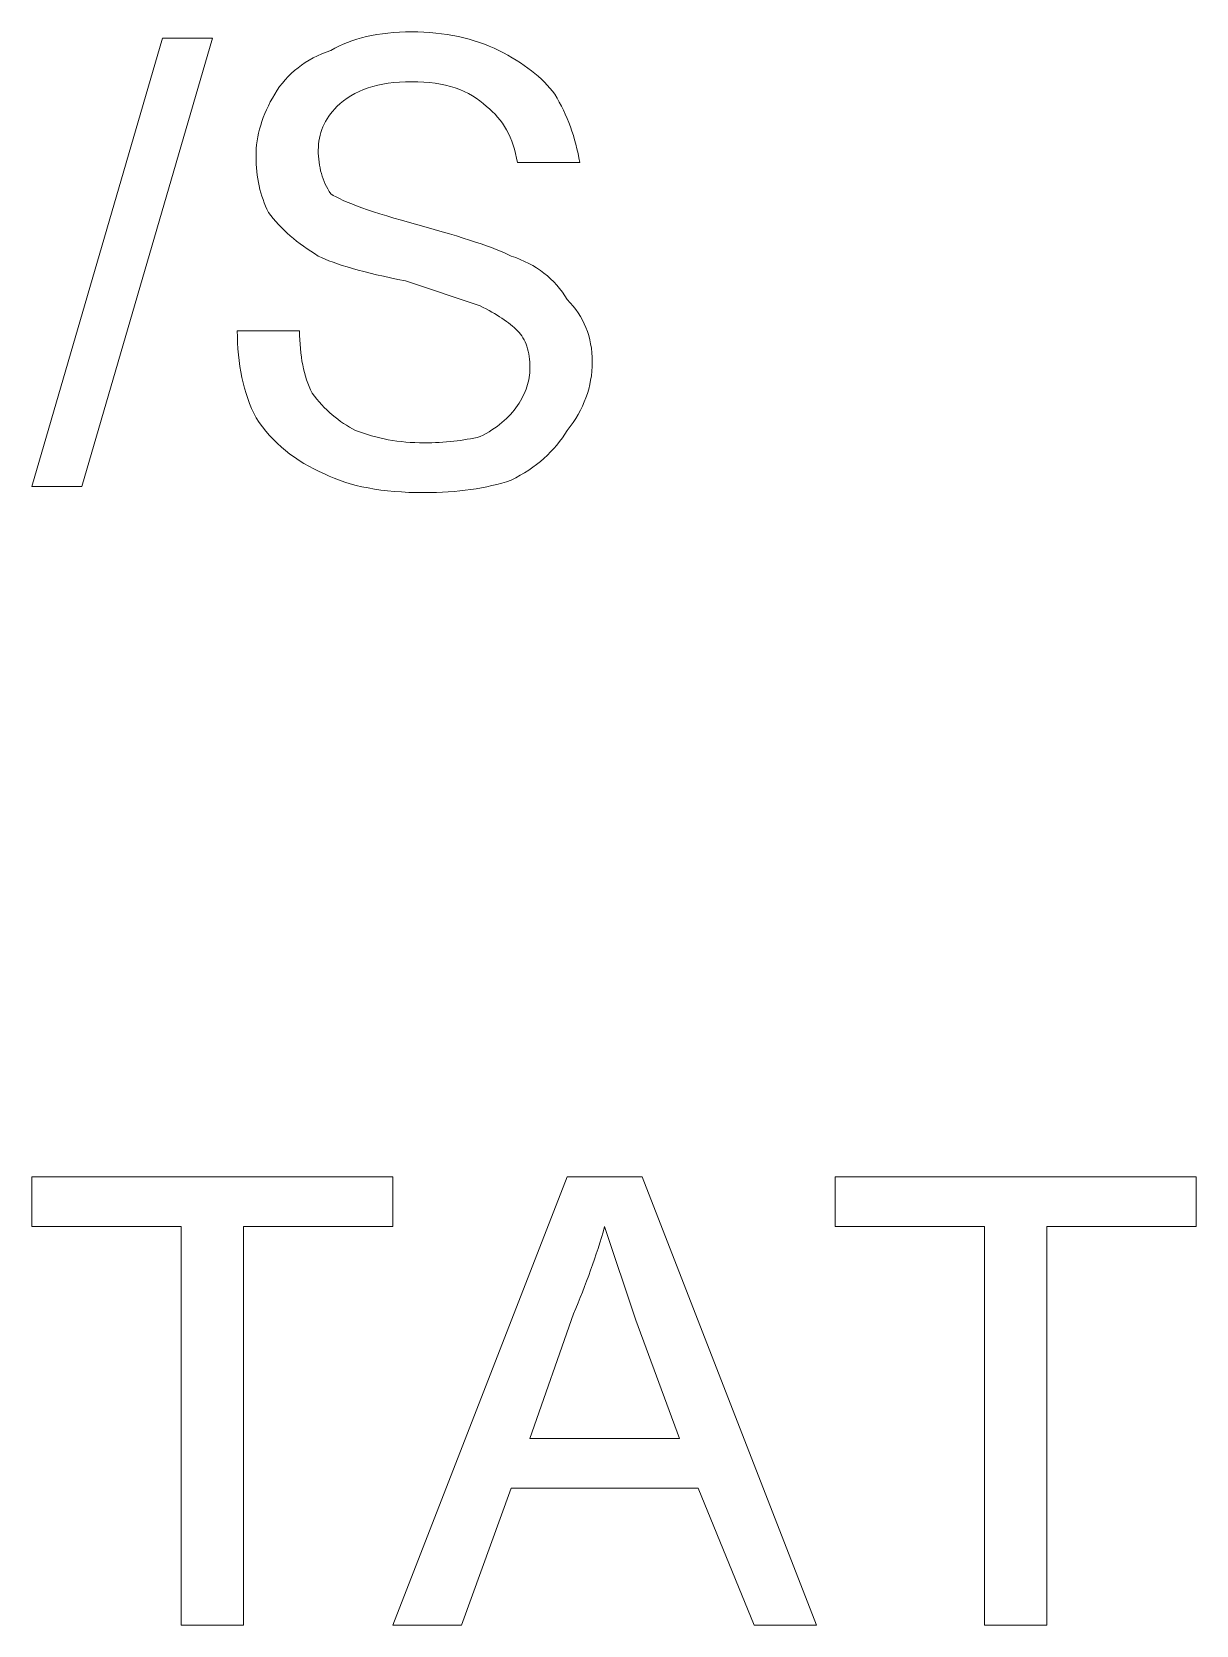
# Model space of a CAD drawing. Extents: x -194 to 239, y -574 to -265.
# Drawn here: x -99.829 to -98.186, y -314.909 to -312.661 of the extents above; entities that cross this region are included whole.
import ezdxf

# ---------------------------------------------------------------- set-up
doc = ezdxf.new("R2010")
doc.units = 0
doc.header["$LTSCALE"] = 0.5
doc.layers.add('VISIBLE', color=7, linetype='CONTINUOUS', lineweight=0)

msp = doc.modelspace()

# ---------------------------------------------------------------- linework, layer by layer
at = {"layer": 'VISIBLE', "color": 7, "lineweight": 5}
for p, q in [((-99.82923, -313.30229), (-99.64475, -312.66978)), ((-99.57448, -312.66978), (-99.75896, -313.30229)), ((-99.64475, -312.66978), (-99.57448, -312.66978)), ((-99.38396, -312.67582), (-99.37754, -312.67346)), ((-99.37754, -312.67346), (-99.37092, -312.67129)), ((-99.37092, -312.67129), (-99.36409, -312.66934)), ((-99.36409, -312.66934), (-99.35705, -312.66759)), ((-99.35705, -312.66759), (-99.34981, -312.66604)), ((-99.34981, -312.66604), (-99.34237, -312.66471)), ((-99.34237, -312.66471), (-99.33471, -312.66357)), ((-99.33471, -312.66357), (-99.32686, -312.66265)), ((-99.32686, -312.66265), (-99.31879, -312.66193)), ((-99.31879, -312.66193), (-99.31052, -312.66141)), ((-99.31052, -312.66141), (-99.30205, -312.6611)), ((-99.30205, -312.6611), (-99.29336, -312.661)), ((-99.29336, -312.661), (-99.28465, -312.6611)), ((-99.28465, -312.6611), (-99.27607, -312.66141)), ((-99.27607, -312.66141), (-99.26763, -312.66193)), ((-99.26763, -312.66193), (-99.25932, -312.66265)), ((-99.25932, -312.66265), (-99.25116, -312.66357)), ((-99.25116, -312.66357), (-99.24313, -312.66471)), ((-99.24313, -312.66471), (-99.23523, -312.66604)), ((-99.23523, -312.66604), (-99.22748, -312.66759)), ((-99.22748, -312.66759), (-99.21986, -312.66934)), ((-99.21986, -312.66934), (-99.21238, -312.67129)), ((-99.21238, -312.67129), (-99.20504, -312.67346)), ((-99.20504, -312.67346), (-99.19783, -312.67582)), ((-99.43793, -312.70091), (-99.43227, -312.69779)), ((-99.43227, -312.69779), (-99.4264, -312.69487)), ((-99.4264, -312.69487), (-99.42033, -312.69216)), ((-99.42033, -312.69216), (-99.41405, -312.68965)), ((-99.41405, -312.68965), (-99.40757, -312.68735)), ((-99.40757, -312.68735), (-99.40197, -312.68416)), ((-99.40197, -312.68416), (-99.39617, -312.68118)), ((-99.39617, -312.68118), (-99.39017, -312.6784)), ((-99.39017, -312.6784), (-99.38396, -312.67582)), ((-99.19783, -312.67582), (-99.19076, -312.6784)), ((-99.19076, -312.6784), (-99.18383, -312.68118)), ((-99.18383, -312.68118), (-99.17703, -312.68416)), ((-99.17703, -312.68416), (-99.17038, -312.68735)), ((-99.17038, -312.68735), (-99.16389, -312.69068)), ((-99.16389, -312.69068), (-99.15761, -312.69408)), ((-99.15761, -312.69408), (-99.15154, -312.69755)), ((-99.15154, -312.69755), (-99.14567, -312.70108)), ((-99.46758, -312.72397), (-99.46316, -312.71961)), ((-99.46316, -312.71961), (-99.45852, -312.71546)), ((-99.45852, -312.71546), (-99.45369, -312.71151)), ((-99.45369, -312.71151), (-99.44864, -312.70777)), ((-99.44864, -312.70777), (-99.44339, -312.70424)), ((-99.44339, -312.70424), (-99.43793, -312.70091)), ((-99.14567, -312.70108), (-99.14001, -312.70468)), ((-99.14001, -312.70468), (-99.13455, -312.70835)), ((-99.13455, -312.70835), (-99.1293, -312.7121)), ((-99.1293, -312.7121), (-99.12426, -312.7159)), ((-99.12426, -312.7159), (-99.11942, -312.71978)), ((-99.11942, -312.71978), (-99.11479, -312.72373)), ((-99.48323, -312.74346), (-99.47963, -312.73828)), ((-99.47963, -312.73828), (-99.47582, -312.7333)), ((-99.47582, -312.7333), (-99.4718, -312.72853)), ((-99.4718, -312.72853), (-99.46758, -312.72397)), ((-99.36131, -312.7424), (-99.36749, -312.745)), ((-99.35486, -312.74006), (-99.36131, -312.7424)), ((-99.34813, -312.738), (-99.35486, -312.74006)), ((-99.34113, -312.73622), (-99.34813, -312.738)), ((-99.33386, -312.73471), (-99.34113, -312.73622)), ((-99.32631, -312.73347), (-99.33386, -312.73471)), ((-99.31848, -312.73251), (-99.32631, -312.73347)), ((-99.31038, -312.73183), (-99.31848, -312.73251)), ((-99.30201, -312.73141), (-99.31038, -312.73183)), ((-99.29336, -312.73128), (-99.30201, -312.73141)), ((-99.28472, -312.73141), (-99.29336, -312.73128)), ((-99.27634, -312.73183), (-99.28472, -312.73141)), ((-99.26824, -312.73251), (-99.27634, -312.73183)), ((-99.26042, -312.73347), (-99.26824, -312.73251)), ((-99.25287, -312.73471), (-99.26042, -312.73347)), ((-99.2456, -312.73622), (-99.25287, -312.73471)), ((-99.2386, -312.738), (-99.2456, -312.73622)), ((-99.23187, -312.74006), (-99.2386, -312.738)), ((-99.22542, -312.7424), (-99.23187, -312.74006)), ((-99.21924, -312.745), (-99.22542, -312.7424)), ((-99.11479, -312.72373), (-99.11036, -312.72774)), ((-99.11036, -312.72774), (-99.10614, -312.73183)), ((-99.10614, -312.73183), (-99.10212, -312.73598)), ((-99.10212, -312.73598), (-99.09831, -312.7402)), ((-99.09831, -312.7402), (-99.09471, -312.74449)), ((-99.49558, -312.76532), (-99.49281, -312.75983)), ((-99.49281, -312.75983), (-99.48982, -312.75434)), ((-99.48982, -312.75434), (-99.48663, -312.74885)), ((-99.48663, -312.74885), (-99.48323, -312.74346)), ((-99.39425, -312.76216), (-99.39878, -312.76642)), ((-99.38945, -312.75818), (-99.39425, -312.76216)), ((-99.38437, -312.75447), (-99.38945, -312.75818)), ((-99.37902, -312.75104), (-99.38437, -312.75447)), ((-99.37339, -312.74789), (-99.37902, -312.75104)), ((-99.36749, -312.745), (-99.37339, -312.74789)), ((-99.21334, -312.74789), (-99.21924, -312.745)), ((-99.20771, -312.75104), (-99.21334, -312.74789)), ((-99.20236, -312.75447), (-99.20771, -312.75104)), ((-99.19728, -312.75818), (-99.20236, -312.75447)), ((-99.19248, -312.76216), (-99.19728, -312.75818)), ((-99.18795, -312.76642), (-99.19248, -312.76216)), ((-99.09471, -312.74449), (-99.09131, -312.74885)), ((-99.09131, -312.74885), (-99.08809, -312.75437)), ((-99.08809, -312.75437), (-99.085, -312.75997)), ((-99.085, -312.75997), (-99.08205, -312.76563)), ((-99.50639, -312.79277), (-99.50464, -312.78728)), ((-99.50464, -312.78728), (-99.50269, -312.78179)), ((-99.50269, -312.78179), (-99.50053, -312.7763)), ((-99.50053, -312.7763), (-99.49816, -312.77081)), ((-99.49816, -312.77081), (-99.49558, -312.76532)), ((-99.41484, -312.78742), (-99.4168, -312.79116)), ((-99.41268, -312.78375), (-99.41484, -312.78742)), ((-99.41031, -312.78014), (-99.41268, -312.78375)), ((-99.40774, -312.77661), (-99.41031, -312.78014)), ((-99.40496, -312.77314), (-99.40774, -312.77661)), ((-99.40197, -312.76975), (-99.40496, -312.77314)), ((-99.39878, -312.76642), (-99.40197, -312.76975)), ((-99.18366, -312.76981), (-99.18795, -312.76642)), ((-99.17957, -312.77342), (-99.18366, -312.76981)), ((-99.1757, -312.77723), (-99.17957, -312.77342)), ((-99.17202, -312.78124), (-99.1757, -312.77723)), ((-99.16856, -312.78546), (-99.17202, -312.78124)), ((-99.1653, -312.78989), (-99.16856, -312.78546)), ((-99.08205, -312.76563), (-99.07923, -312.77136)), ((-99.07923, -312.77136), (-99.07656, -312.77716)), ((-99.07656, -312.77716), (-99.07402, -312.78303)), ((-99.07402, -312.78303), (-99.07162, -312.78896)), ((-99.51134, -312.81473), (-99.51041, -312.80924)), ((-99.51041, -312.80924), (-99.50928, -312.80375)), ((-99.50928, -312.80375), (-99.50794, -312.79826)), ((-99.50794, -312.79826), (-99.50639, -312.79277)), ((-99.42256, -312.80681), (-99.42349, -312.81089)), ((-99.42143, -312.80279), (-99.42256, -312.80681)), ((-99.42009, -312.79884), (-99.42143, -312.80279)), ((-99.41855, -312.79497), (-99.42009, -312.79884)), ((-99.4168, -312.79116), (-99.41855, -312.79497)), ((-99.16224, -312.79452), (-99.1653, -312.78989)), ((-99.1594, -312.79936), (-99.16224, -312.79452)), ((-99.15675, -312.8044), (-99.1594, -312.79936)), ((-99.15432, -312.80965), (-99.15675, -312.8044)), ((-99.15209, -312.81511), (-99.15432, -312.80965)), ((-99.07162, -312.78896), (-99.06935, -312.79497)), ((-99.06935, -312.79497), (-99.06722, -312.80104)), ((-99.06722, -312.80104), (-99.06523, -312.80718)), ((-99.06523, -312.80718), (-99.06338, -312.81339)), ((-99.51298, -312.83669), (-99.51288, -312.8312)), ((-99.51288, -312.8312), (-99.51257, -312.82571)), ((-99.51257, -312.82571), (-99.51206, -312.82022)), ((-99.51206, -312.82022), (-99.51134, -312.81473)), ((-99.42503, -312.82355), (-99.42514, -312.82791)), ((-99.42514, -312.82791), (-99.42507, -312.83227)), ((-99.42507, -312.83227), (-99.42486, -312.83656)), ((-99.42472, -312.81926), (-99.42503, -312.82355)), ((-99.42421, -312.81504), (-99.42472, -312.81926)), ((-99.42349, -312.81089), (-99.42421, -312.81504)), ((-99.15006, -312.82077), (-99.15209, -312.81511)), ((-99.14824, -312.82664), (-99.15006, -312.82077)), ((-99.14663, -312.83271), (-99.14824, -312.82664)), ((-99.14522, -312.83899), (-99.14663, -312.83271)), ((-99.06338, -312.81339), (-99.06167, -312.81967)), ((-99.06167, -312.81967), (-99.06009, -312.82602)), ((-99.06009, -312.82602), (-99.05865, -312.83244)), ((-99.05865, -312.83244), (-99.05734, -312.83893)), ((-99.51291, -312.84215), (-99.51298, -312.83669)), ((-99.51271, -312.84754), (-99.51291, -312.84215)), ((-99.51237, -312.85286), (-99.51271, -312.84754)), ((-99.51188, -312.85811), (-99.51237, -312.85286)), ((-99.42486, -312.83656), (-99.42452, -312.84078)), ((-99.42452, -312.84078), (-99.42404, -312.84493)), ((-99.42404, -312.84493), (-99.42342, -312.84901)), ((-99.42342, -312.84901), (-99.42266, -312.85303)), ((-99.42266, -312.85303), (-99.42177, -312.85698)), ((-99.14402, -312.84548), (-99.14522, -312.83899)), ((-99.05617, -312.84548), (-99.14402, -312.84548)), ((-99.05734, -312.83893), (-99.05617, -312.84548)), ((-99.51127, -312.86329), (-99.51188, -312.85811)), ((-99.51051, -312.8684), (-99.51127, -312.86329)), ((-99.50962, -312.87345), (-99.51051, -312.8684)), ((-99.50859, -312.87842), (-99.50962, -312.87345)), ((-99.42177, -312.85698), (-99.42074, -312.86085)), ((-99.42074, -312.86085), (-99.41958, -312.86466)), ((-99.41958, -312.86466), (-99.41827, -312.8684)), ((-99.41827, -312.8684), (-99.41683, -312.87207)), ((-99.41683, -312.87207), (-99.41525, -312.87568)), ((-99.41525, -312.87568), (-99.41354, -312.87921)), ((-99.50742, -312.88333), (-99.50859, -312.87842)), ((-99.50612, -312.88817), (-99.50742, -312.88333)), ((-99.50468, -312.89294), (-99.50612, -312.88817)), ((-99.5031, -312.89764), (-99.50468, -312.89294)), ((-99.50138, -312.90227), (-99.5031, -312.89764)), ((-99.41354, -312.87921), (-99.41168, -312.88268)), ((-99.41168, -312.88268), (-99.40969, -312.88607)), ((-99.40969, -312.88607), (-99.40757, -312.8894)), ((-99.40757, -312.8894), (-99.404, -312.89163)), ((-99.404, -312.89163), (-99.39988, -312.89393)), ((-99.39988, -312.89393), (-99.39521, -312.8963)), ((-99.39521, -312.8963), (-99.39, -312.89874)), ((-99.39, -312.89874), (-99.38423, -312.90124)), ((-99.49953, -312.90684), (-99.50138, -312.90227)), ((-99.49754, -312.91133), (-99.49953, -312.90684)), ((-99.49541, -312.91576), (-99.49754, -312.91133)), ((-99.49205, -312.92012), (-99.49541, -312.91576)), ((-99.48855, -312.92441), (-99.49205, -312.92012)), ((-99.38423, -312.90124), (-99.37792, -312.90382)), ((-99.37792, -312.90382), (-99.37105, -312.90646)), ((-99.37105, -312.90646), (-99.36364, -312.90917)), ((-99.36364, -312.90917), (-99.35568, -312.91195)), ((-99.35568, -312.91195), (-99.34717, -312.9148)), ((-99.34717, -312.9148), (-99.33811, -312.91771)), ((-99.33811, -312.91771), (-99.3285, -312.9207)), ((-99.3285, -312.9207), (-99.31835, -312.92375)), ((-99.48491, -312.92863), (-99.48855, -312.92441)), ((-99.48114, -312.93278), (-99.48491, -312.92863)), ((-99.47723, -312.93686), (-99.48114, -312.93278)), ((-99.47318, -312.94088), (-99.47723, -312.93686)), ((-99.46899, -312.94482), (-99.47318, -312.94088)), ((-99.46467, -312.9487), (-99.46899, -312.94482)), ((-99.31835, -312.92375), (-99.30764, -312.92688)), ((-99.30764, -312.92688), (-99.29638, -312.93007)), ((-99.29638, -312.93007), (-99.28458, -312.93333)), ((-99.28458, -312.93333), (-99.27274, -312.93659)), ((-99.27274, -312.93659), (-99.26138, -312.93978)), ((-99.26138, -312.93978), (-99.2505, -312.9429)), ((-99.2505, -312.9429), (-99.24011, -312.94596)), ((-99.46021, -312.95251), (-99.46467, -312.9487)), ((-99.45561, -312.95625), (-99.46021, -312.95251)), ((-99.45087, -312.95992), (-99.45561, -312.95625)), ((-99.446, -312.96352), (-99.45087, -312.95992)), ((-99.44099, -312.96706), (-99.446, -312.96352)), ((-99.43584, -312.97053), (-99.44099, -312.96706)), ((-99.24011, -312.94596), (-99.23019, -312.94894)), ((-99.23019, -312.94894), (-99.22075, -312.95186)), ((-99.22075, -312.95186), (-99.2118, -312.95471)), ((-99.2118, -312.95471), (-99.20332, -312.95749)), ((-99.20332, -312.95749), (-99.19532, -312.9602)), ((-99.19532, -312.9602), (-99.18781, -312.96284)), ((-99.18781, -312.96284), (-99.18077, -312.96541)), ((-99.18077, -312.96541), (-99.17422, -312.96792)), ((-99.43056, -312.97392), (-99.43584, -312.97053)), ((-99.42514, -312.97725), (-99.43056, -312.97392)), ((-99.42054, -312.97945), (-99.42514, -312.97725)), ((-99.41553, -312.98164), (-99.42054, -312.97945)), ((-99.4101, -312.98384), (-99.41553, -312.98164)), ((-99.40427, -312.98604), (-99.4101, -312.98384)), ((-99.39803, -312.98823), (-99.40427, -312.98604)), ((-99.39137, -312.99043), (-99.39803, -312.98823)), ((-99.17422, -312.96792), (-99.16815, -312.97035)), ((-99.16815, -312.97035), (-99.16255, -312.97272)), ((-99.16255, -312.97272), (-99.15744, -312.97502)), ((-99.15744, -312.97502), (-99.15281, -312.97725)), ((-99.15281, -312.97725), (-99.14632, -312.97955)), ((-99.14632, -312.97955), (-99.14004, -312.98206)), ((-99.14004, -312.98206), (-99.13397, -312.98477)), ((-99.13397, -312.98477), (-99.1281, -312.98768)), ((-99.1281, -312.98768), (-99.12244, -312.99081)), ((-99.3843, -312.99262), (-99.39137, -312.99043)), ((-99.37682, -312.99482), (-99.3843, -312.99262)), ((-99.36893, -312.99702), (-99.37682, -312.99482)), ((-99.36062, -312.99921), (-99.36893, -312.99702)), ((-99.35191, -313.00141), (-99.36062, -312.99921)), ((-99.34278, -313.00361), (-99.35191, -313.00141)), ((-99.33324, -313.0058), (-99.34278, -313.00361)), ((-99.32329, -313.008), (-99.33324, -313.0058)), ((-99.31292, -313.01019), (-99.32329, -313.008)), ((-99.30215, -313.01239), (-99.31292, -313.01019)), ((-99.19673, -313.04753), (-99.30215, -313.01239)), ((-99.12244, -312.99081), (-99.11698, -312.99413)), ((-99.11698, -312.99413), (-99.11173, -312.99767)), ((-99.11173, -312.99767), (-99.10669, -313.00141)), ((-99.10669, -313.00141), (-99.10185, -313.00536)), ((-99.10185, -313.00536), (-99.09722, -313.00951)), ((-99.09722, -313.00951), (-99.09279, -313.01387)), ((-99.09279, -313.01387), (-99.08857, -313.01843)), ((-99.08857, -313.01843), (-99.08455, -313.0232)), ((-99.08455, -313.0232), (-99.08074, -313.02818)), ((-99.08074, -313.02818), (-99.07714, -313.03336)), ((-99.07714, -313.03336), (-99.07374, -313.03874)), ((-99.19241, -313.04973), (-99.19673, -313.04753)), ((-99.18822, -313.05192), (-99.19241, -313.04973)), ((-99.18417, -313.05412), (-99.18822, -313.05192)), ((-99.18026, -313.05631), (-99.18417, -313.05412)), ((-99.17649, -313.05851), (-99.18026, -313.05631)), ((-99.07374, -313.03874), (-99.06949, -313.04321)), ((-99.06949, -313.04321), (-99.06551, -313.0478)), ((-99.06551, -313.0478), (-99.0618, -313.05254)), ((-99.0618, -313.05254), (-99.05837, -313.05741)), ((-99.05837, -313.05741), (-99.05521, -313.06242)), ((-99.17285, -313.06071), (-99.17649, -313.05851)), ((-99.16935, -313.0629), (-99.17285, -313.06071)), ((-99.16598, -313.0651), (-99.16935, -313.0629)), ((-99.16276, -313.06729), (-99.16598, -313.0651)), ((-99.15967, -313.06949), (-99.16276, -313.06729)), ((-99.15672, -313.07169), (-99.15967, -313.06949)), ((-99.15391, -313.07388), (-99.15672, -313.07169)), ((-99.15123, -313.07608), (-99.15391, -313.07388)), ((-99.14869, -313.07828), (-99.15123, -313.07608)), ((-99.14629, -313.08047), (-99.14869, -313.07828)), ((-99.05521, -313.06242), (-99.05233, -313.06757)), ((-99.05233, -313.06757), (-99.04972, -313.07285)), ((-99.04972, -313.07285), (-99.04739, -313.07828)), ((-99.04739, -313.07828), (-99.04533, -313.08384)), ((-99.53923, -313.09138), (-99.53934, -313.08267)), ((-99.53934, -313.08267), (-99.45149, -313.08267)), ((-99.53893, -313.09996), (-99.53923, -313.09138)), ((-99.53841, -313.1084), (-99.53893, -313.09996)), ((-99.45149, -313.08267), (-99.45142, -313.08919)), ((-99.45142, -313.08919), (-99.45121, -313.09557)), ((-99.45121, -313.09557), (-99.45087, -313.10182)), ((-99.45087, -313.10182), (-99.45039, -313.10792)), ((-99.14402, -313.08267), (-99.14629, -313.08047)), ((-99.1419, -313.08493), (-99.14402, -313.08267)), ((-99.1399, -313.08734), (-99.1419, -313.08493)), ((-99.13805, -313.08987), (-99.1399, -313.08734)), ((-99.13634, -313.09255), (-99.13805, -313.08987)), ((-99.13476, -313.09537), (-99.13634, -313.09255)), ((-99.13332, -313.09832), (-99.13476, -313.09537)), ((-99.13201, -313.1014), (-99.13332, -313.09832)), ((-99.13085, -313.10463), (-99.13201, -313.1014)), ((-99.04533, -313.08384), (-99.04355, -313.08953)), ((-99.04355, -313.08953), (-99.04204, -313.09537)), ((-99.04204, -313.09537), (-99.0408, -313.10134)), ((-99.0408, -313.10134), (-99.03984, -313.10744)), ((-99.53769, -313.11671), (-99.53841, -313.1084)), ((-99.53676, -313.12488), (-99.53769, -313.11671)), ((-99.53563, -313.13291), (-99.53676, -313.12488)), ((-99.45039, -313.10792), (-99.44977, -313.1139)), ((-99.44977, -313.1139), (-99.44902, -313.11973)), ((-99.44902, -313.11973), (-99.44813, -313.12543)), ((-99.12982, -313.10799), (-99.13085, -313.10463)), ((-99.12892, -313.11149), (-99.12982, -313.10799)), ((-99.12817, -313.11513), (-99.12892, -313.11149)), ((-99.12755, -313.11891), (-99.12817, -313.11513)), ((-99.12707, -313.12282), (-99.12755, -313.11891)), ((-99.12673, -313.12687), (-99.12707, -313.12282)), ((-99.03984, -313.10744), (-99.03915, -313.11369)), ((-99.03915, -313.11369), (-99.03874, -313.12007)), ((-99.03874, -313.12007), (-99.03861, -313.12659)), ((-99.53429, -313.1408), (-99.53563, -313.13291)), ((-99.53275, -313.14855), (-99.53429, -313.1408)), ((-99.44813, -313.12543), (-99.4471, -313.13098)), ((-99.4471, -313.13098), (-99.44593, -313.13641)), ((-99.44593, -313.13641), (-99.44463, -313.14169)), ((-99.44463, -313.14169), (-99.44319, -313.14684)), ((-99.44319, -313.14684), (-99.44161, -313.15185)), ((-99.12755, -313.14855), (-99.12707, -313.14526)), ((-99.12707, -313.14526), (-99.12673, -313.14197)), ((-99.12652, -313.13105), (-99.12673, -313.12687)), ((-99.12673, -313.14197), (-99.12652, -313.13867)), ((-99.12645, -313.13538), (-99.12652, -313.13105)), ((-99.12652, -313.13867), (-99.12645, -313.13538)), ((-99.03984, -313.14605), (-99.0408, -313.1524)), ((-99.03915, -313.13963), (-99.03984, -313.14605)), ((-99.03874, -313.13315), (-99.03915, -313.13963)), ((-99.03861, -313.12659), (-99.03874, -313.13315)), ((-99.531, -313.15617), (-99.53275, -313.14855)), ((-99.52904, -313.16365), (-99.531, -313.15617)), ((-99.52688, -313.171), (-99.52904, -313.16365)), ((-99.44161, -313.15185), (-99.43989, -313.15672)), ((-99.43989, -313.15672), (-99.43804, -313.16146)), ((-99.43804, -313.16146), (-99.43605, -313.16605)), ((-99.43605, -313.16605), (-99.43392, -313.17052)), ((-99.13476, -313.17161), (-99.13332, -313.16832)), ((-99.13332, -313.16832), (-99.13201, -313.16503)), ((-99.13201, -313.16503), (-99.13085, -313.16173)), ((-99.13085, -313.16173), (-99.12982, -313.15844)), ((-99.12982, -313.15844), (-99.12892, -313.15514)), ((-99.12892, -313.15514), (-99.12817, -313.15185)), ((-99.12817, -313.15185), (-99.12755, -313.14855)), ((-99.04355, -313.16489), (-99.04533, -313.17103)), ((-99.04204, -313.15868), (-99.04355, -313.16489)), ((-99.0408, -313.1524), (-99.04204, -313.15868)), ((-99.52451, -313.1782), (-99.52688, -313.171)), ((-99.52194, -313.18527), (-99.52451, -313.1782)), ((-99.51916, -313.1922), (-99.52194, -313.18527)), ((-99.51617, -313.199), (-99.51916, -313.1922)), ((-99.43392, -313.17052), (-99.43059, -313.17484)), ((-99.43059, -313.17484), (-99.42719, -313.17903)), ((-99.42719, -313.17903), (-99.42373, -313.18308)), ((-99.42373, -313.18308), (-99.42019, -313.18699)), ((-99.42019, -313.18699), (-99.41659, -313.19076)), ((-99.41659, -313.19076), (-99.41292, -313.1944)), ((-99.14869, -313.19454), (-99.14629, -313.19135)), ((-99.14629, -313.19135), (-99.14402, -313.18809)), ((-99.14402, -313.18809), (-99.1419, -313.18479)), ((-99.1419, -313.18479), (-99.1399, -313.1815)), ((-99.1399, -313.1815), (-99.13805, -313.1782)), ((-99.13805, -313.1782), (-99.13634, -313.17491)), ((-99.13634, -313.17491), (-99.13476, -313.17161)), ((-99.05233, -313.18905), (-99.05521, -313.19491)), ((-99.04972, -313.18311), (-99.05233, -313.18905)), ((-99.04739, -313.1771), (-99.04972, -313.18311)), ((-99.04533, -313.17103), (-99.04739, -313.1771)), ((-99.51298, -313.20566), (-99.51617, -313.199)), ((-99.50849, -313.21214), (-99.51298, -313.20566)), ((-99.50379, -313.21842), (-99.50849, -313.21214)), ((-99.41292, -313.1944), (-99.40918, -313.1979)), ((-99.40918, -313.1979), (-99.40537, -313.20126)), ((-99.40537, -313.20126), (-99.40149, -313.20449)), ((-99.40149, -313.20449), (-99.39755, -313.20758)), ((-99.39755, -313.20758), (-99.39353, -313.21053)), ((-99.39353, -313.21053), (-99.38945, -313.21334)), ((-99.38945, -313.21334), (-99.38529, -313.21602)), ((-99.16935, -313.21495), (-99.16598, -313.21224)), ((-99.16598, -313.21224), (-99.16276, -313.20946)), ((-99.16276, -313.20946), (-99.15967, -313.20662)), ((-99.15967, -313.20662), (-99.15672, -313.2037)), ((-99.15672, -313.2037), (-99.15391, -313.20071)), ((-99.15391, -313.20071), (-99.15123, -313.19766)), ((-99.15123, -313.19766), (-99.14869, -313.19454)), ((-99.06551, -313.21211), (-99.06949, -313.2177)), ((-99.0618, -313.20644), (-99.06551, -313.21211)), ((-99.05837, -313.20071), (-99.0618, -313.20644)), ((-99.05521, -313.19491), (-99.05837, -313.20071)), ((-99.49888, -313.22449), (-99.50379, -313.21842)), ((-99.49377, -313.23036), (-99.49888, -313.22449)), ((-99.48845, -313.23602), (-99.49377, -313.23036)), ((-99.48292, -313.24148), (-99.48845, -313.23602)), ((-99.38529, -313.21602), (-99.38107, -313.21856)), ((-99.38107, -313.21856), (-99.37678, -313.22096)), ((-99.37678, -313.22096), (-99.37243, -313.22322)), ((-99.37243, -313.22322), (-99.3669, -313.22535)), ((-99.3669, -313.22535), (-99.36131, -313.22734)), ((-99.36131, -313.22734), (-99.35565, -313.2292)), ((-99.35565, -313.2292), (-99.34992, -313.23091)), ((-99.34992, -313.23091), (-99.34412, -313.23249)), ((-99.34412, -313.23249), (-99.33825, -313.23393)), ((-99.33825, -313.23393), (-99.33231, -313.23523)), ((-99.33231, -313.23523), (-99.32631, -313.2364)), ((-99.32631, -313.2364), (-99.32023, -313.23743)), ((-99.22432, -313.23736), (-99.21955, -313.23664)), ((-99.21955, -313.23664), (-99.21485, -313.23585)), ((-99.21485, -313.23585), (-99.21022, -313.23499)), ((-99.21022, -313.23499), (-99.20565, -313.23407)), ((-99.20565, -313.23407), (-99.20116, -313.23307)), ((-99.20116, -313.23307), (-99.19673, -313.23201)), ((-99.19673, -313.23201), (-99.19241, -313.22978)), ((-99.19241, -313.22978), (-99.18822, -313.22748)), ((-99.18822, -313.22748), (-99.18417, -313.22511)), ((-99.18417, -313.22511), (-99.18026, -313.22268)), ((-99.18026, -313.22268), (-99.17649, -313.22017)), ((-99.17649, -313.22017), (-99.17285, -313.2176)), ((-99.17285, -313.2176), (-99.16935, -313.21495)), ((-99.08074, -313.23393), (-99.08455, -313.23908)), ((-99.07714, -313.22865), (-99.08074, -313.23393)), ((-99.07374, -313.22322), (-99.07714, -313.22865)), ((-99.06949, -313.2177), (-99.07374, -313.22322)), ((-99.47719, -313.24673), (-99.48292, -313.24148)), ((-99.47126, -313.25178), (-99.47719, -313.24673)), ((-99.46511, -313.25661), (-99.47126, -313.25178)), ((-99.45876, -313.26125), (-99.46511, -313.25661)), ((-99.32023, -313.23743), (-99.31409, -313.23832)), ((-99.31409, -313.23832), (-99.30788, -313.23908)), ((-99.30788, -313.23908), (-99.3016, -313.2397)), ((-99.3016, -313.2397), (-99.29525, -313.24018)), ((-99.29525, -313.24018), (-99.28883, -313.24052)), ((-99.28883, -313.24052), (-99.28235, -313.24073)), ((-99.28235, -313.24073), (-99.27579, -313.24079)), ((-99.27579, -313.24079), (-99.27034, -313.24076)), ((-99.27034, -313.24076), (-99.26495, -313.24066)), ((-99.26495, -313.24066), (-99.25963, -313.24049)), ((-99.25963, -313.24049), (-99.25438, -313.24025)), ((-99.25438, -313.24025), (-99.2492, -313.23994)), ((-99.2492, -313.23994), (-99.24409, -313.23956)), ((-99.24409, -313.23956), (-99.23904, -313.23911)), ((-99.23904, -313.23911), (-99.23407, -313.2386)), ((-99.23407, -313.2386), (-99.22916, -313.23801)), ((-99.22916, -313.23801), (-99.22432, -313.23736)), ((-99.10185, -313.2583), (-99.10669, -313.26276)), ((-99.09722, -313.2537), (-99.10185, -313.2583)), ((-99.09279, -313.24896), (-99.09722, -313.2537)), ((-99.08857, -313.24409), (-99.09279, -313.24896)), ((-99.08455, -313.23908), (-99.08857, -313.24409)), ((-99.45221, -313.26567), (-99.45876, -313.26125)), ((-99.44545, -313.26989), (-99.45221, -313.26567)), ((-99.43848, -313.27391), (-99.44545, -313.26989)), ((-99.43131, -313.27772), (-99.43848, -313.27391)), ((-99.42393, -313.28132), (-99.43131, -313.27772)), ((-99.41635, -313.28472), (-99.42393, -313.28132)), ((-99.1281, -313.27923), (-99.13397, -313.283)), ((-99.12244, -313.27532), (-99.1281, -313.27923)), ((-99.11698, -313.27127), (-99.12244, -313.27532)), ((-99.11173, -313.26708), (-99.11698, -313.27127)), ((-99.10669, -313.26276), (-99.11173, -313.26708)), ((-99.75896, -313.30229), (-99.82923, -313.30229)), ((-99.40962, -313.28791), (-99.41635, -313.28472)), ((-99.40262, -313.29089), (-99.40962, -313.28791)), ((-99.39535, -313.29367), (-99.40262, -313.29089)), ((-99.3878, -313.29625), (-99.39535, -313.29367)), ((-99.37998, -313.29862), (-99.3878, -313.29625)), ((-99.37188, -313.30078), (-99.37998, -313.29862)), ((-99.3635, -313.30273), (-99.37188, -313.30078)), ((-99.35486, -313.30448), (-99.3635, -313.30273)), ((-99.34593, -313.30603), (-99.35486, -313.30448)), ((-99.19481, -313.30421), (-99.20229, -313.30551)), ((-99.18747, -313.30277), (-99.19481, -313.30421)), ((-99.18026, -313.30119), (-99.18747, -313.30277)), ((-99.17319, -313.29947), (-99.18026, -313.30119)), ((-99.16626, -313.29762), (-99.17319, -313.29947)), ((-99.15946, -313.29563), (-99.16626, -313.29762)), ((-99.15281, -313.2935), (-99.15946, -313.29563)), ((-99.14632, -313.29014), (-99.15281, -313.2935)), ((-99.14004, -313.28664), (-99.14632, -313.29014)), ((-99.13397, -313.283), (-99.14004, -313.28664)), ((-99.33674, -313.30737), (-99.34593, -313.30603)), ((-99.32727, -313.3085), (-99.33674, -313.30737)), ((-99.31752, -313.30943), (-99.32727, -313.3085)), ((-99.3075, -313.31015), (-99.31752, -313.30943)), ((-99.29721, -313.31066), (-99.3075, -313.31015)), ((-99.28664, -313.31097), (-99.29721, -313.31066)), ((-99.27579, -313.31107), (-99.28664, -313.31097)), ((-99.26708, -313.311), (-99.27579, -313.31107)), ((-99.2585, -313.3108), (-99.26708, -313.311)), ((-99.25006, -313.31045), (-99.2585, -313.3108)), ((-99.24175, -313.30997), (-99.25006, -313.31045)), ((-99.23359, -313.30936), (-99.24175, -313.30997)), ((-99.22556, -313.3086), (-99.23359, -313.30936)), ((-99.21766, -313.30771), (-99.22556, -313.3086)), ((-99.20991, -313.30668), (-99.21766, -313.30771)), ((-99.20229, -313.30551), (-99.20991, -313.30668)), ((-99.82923, -314.27634), (-99.31972, -314.27634)), ((-99.82923, -314.34662), (-99.82923, -314.27634)), ((-99.31972, -314.27634), (-99.31972, -314.34662)), ((-99.31972, -314.90885), (-99.07374, -314.27634)), ((-99.07374, -314.27634), (-98.96833, -314.27634)), ((-98.96833, -314.27634), (-98.72235, -314.90885)), ((-98.696, -314.27634), (-98.18648, -314.27634)), ((-98.696, -314.34662), (-98.696, -314.27634)), ((-98.18648, -314.27634), (-98.18648, -314.34662)), ((-99.6184, -314.34662), (-99.82923, -314.34662)), ((-99.6184, -314.90885), (-99.6184, -314.34662)), ((-99.31972, -314.34662), (-99.53055, -314.34662)), ((-99.53055, -314.34662), (-99.53055, -314.90885)), ((-99.02327, -314.35431), (-99.02557, -314.36199)), ((-99.02104, -314.34662), (-99.02327, -314.35431)), ((-98.97711, -314.47839), (-99.02104, -314.34662)), ((-98.48517, -314.34662), (-98.696, -314.34662)), ((-98.48517, -314.90885), (-98.48517, -314.34662)), ((-98.39732, -314.34662), (-98.39732, -314.90885)), ((-98.18648, -314.34662), (-98.39732, -314.34662)), ((-99.03037, -314.37737), (-99.03287, -314.38505)), ((-99.02793, -314.36968), (-99.03037, -314.37737)), ((-99.02557, -314.36199), (-99.02793, -314.36968)), ((-99.03809, -314.40043), (-99.0408, -314.40811)), ((-99.03545, -314.39274), (-99.03809, -314.40043)), ((-99.03287, -314.38505), (-99.03545, -314.39274)), ((-99.04643, -314.42349), (-99.04935, -314.43117)), ((-99.04358, -314.4158), (-99.04643, -314.42349)), ((-99.0408, -314.40811), (-99.04358, -314.4158)), ((-99.05539, -314.44655), (-99.05851, -314.45423)), ((-99.05233, -314.43886), (-99.05539, -314.44655)), ((-99.04935, -314.43117), (-99.05233, -314.43886)), ((-99.06496, -314.46961), (-99.12645, -314.6453)), ((-99.0617, -314.46192), (-99.06496, -314.46961)), ((-99.05851, -314.45423), (-99.0617, -314.46192)), ((-98.91562, -314.6453), (-98.97711, -314.47839)), ((-99.12645, -314.6453), (-98.91562, -314.6453)), ((-99.15281, -314.71558), (-99.22309, -314.90885)), ((-98.88926, -314.71558), (-99.15281, -314.71558)), ((-98.8102, -314.90885), (-98.88926, -314.71558)), ((-99.53055, -314.90885), (-99.6184, -314.90885)), ((-99.22309, -314.90885), (-99.31972, -314.90885)), ((-98.72235, -314.90885), (-98.8102, -314.90885)), ((-98.39732, -314.90885), (-98.48517, -314.90885))]:
    msp.add_line(p, q, dxfattribs=at)

doc.saveas('drawing.dxf')
